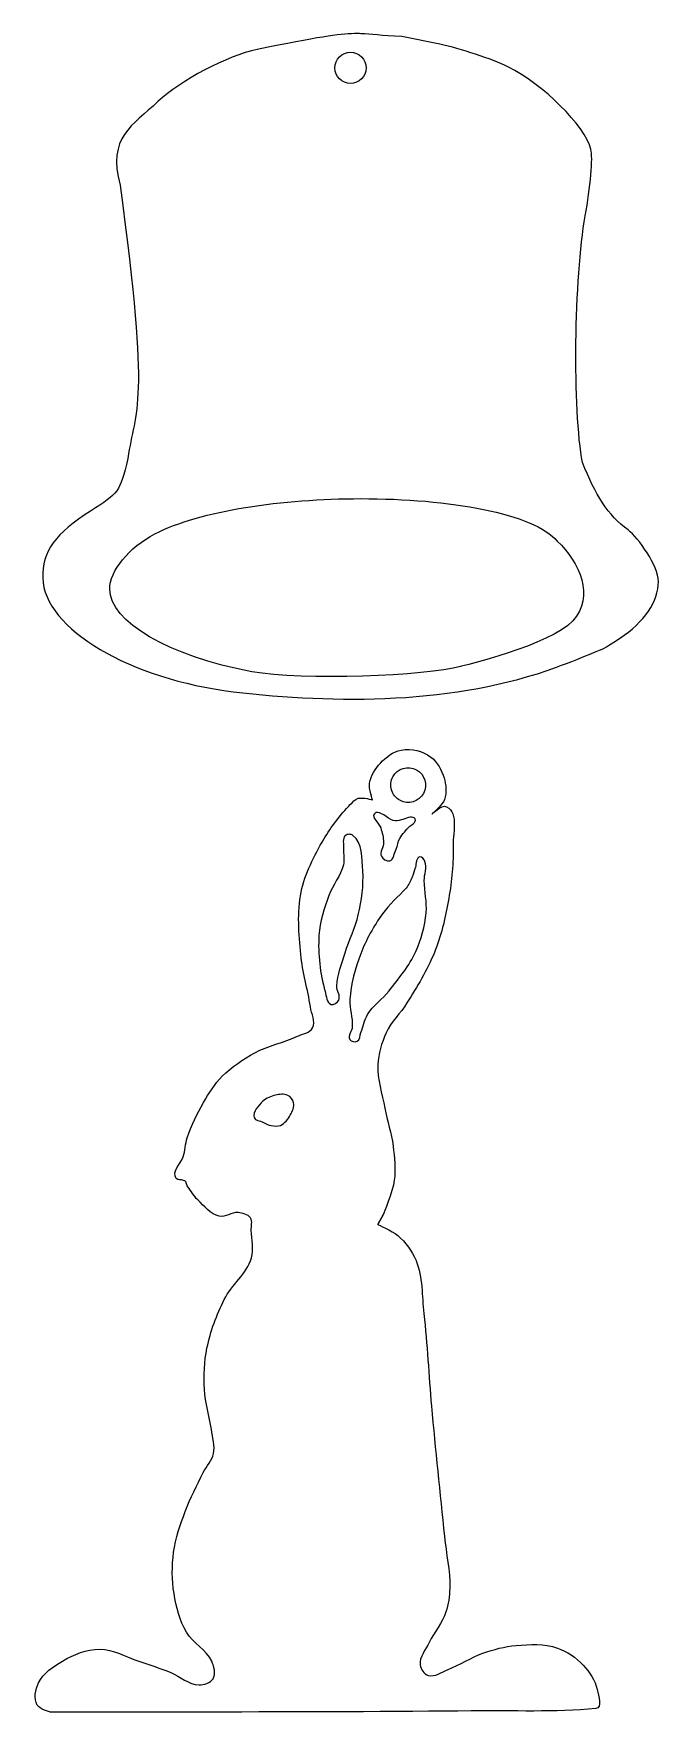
# Model space of a CAD drawing. Extents: x 50.9 to 85.4, y 23.6 to 116.5.
import ezdxf

# ---------------------------------------------------------------- set-up
doc = ezdxf.new("R2010")
doc.units = 0
doc.layers.get('0').update_dxf_attribs({"linetype": 'CONTINUOUS'})

msp = doc.modelspace()

# ---------------------------------------------------------------- linework, layer by layer
at = {"color": 1}
for points in [[(68.632917, 116.454149), (68.632917, 116.454149)], [(73.34195, 115.861592), (71.242369, 116.289336)], [(68.412431, 115.42062), (68.412431, 115.42062)], [(68.974671, 90.745468), (68.974671, 90.745468)]]:
    msp.add_lwpolyline(points, dxfattribs=at)
for points in [[(72.441582, 74.4534), (72.441582, 74.4534)], [(70.236746, 51.197171), (69.918817, 50.612376)], [(73.895506, 30.519649), (73.895529, 30.519649)]]:
    msp.add_lwpolyline(points, close=True, dxfattribs=at)
at = {"color": 7}
for points in [[(69.907427, 73.403979), (69.907427, 73.403979)], [(68.332248, 72.189831), (68.332274, 72.189831)], [(72.249848, 70.947396), (72.249848, 70.947396)], [(64.614744, 57.815463), (64.614744, 57.815452)]]:
    msp.add_lwpolyline(points, close=True, dxfattribs=at)
at = {"color": 1}
for points in [[(68.632917, 116.454149), (67.768947, 116.44365), (66.607357, 116.254894), (63.256914, 115.580473)], [(68.990656, 116.448086), (68.873881, 116.452941), (68.756344, 116.455644), (68.632917, 116.454149)], [(71.242369, 116.289336), (70.098821, 116.338754), (69.551172, 116.424783), (68.990656, 116.448086)], [(63.256914, 115.580473), (61.594325, 115.227219), (59.018252, 113.872727), (57.769015, 112.694861)], [(67.548675, 114.556867), (67.5487, 115.033896), (67.935402, 115.420597), (68.412431, 115.42062)], [(68.412431, 115.42062), (68.889459, 115.420597), (69.276161, 115.033896), (69.276186, 114.556867)], [(77.135965, 114.604823), (76.203714, 115.060922), (74.496651, 115.626388), (73.34195, 115.861592)], [(68.412431, 113.693112), (67.935401, 113.693135), (67.548698, 114.079838), (67.548675, 114.556867)], [(69.276186, 114.556867), (69.276163, 114.079838), (68.88946, 113.693135), (68.412431, 113.693112)], [(81.696168, 110.063359), (81.37617, 111.338346), (79.022849, 113.681654), (77.135965, 114.604823)], [(57.769015, 112.694861), (56.348057, 111.35509), (54.97959, 110.741048), (55.68046, 108.070165)], [(81.380322, 106.377382), (81.668566, 107.947838), (81.810843, 109.606458), (81.696168, 110.063359)], [(55.68046, 108.070165), (57.378702, 95.669388), (56.517983, 95.764102), (56.107101, 92.970175)], [(81.228737, 92.738662), (80.681703, 95.582215), (80.764315, 103.02102), (81.380322, 106.377382)], [(56.107101, 92.970175), (55.671139, 91.083347), (55.608434, 91.0717), (54.054375, 90.049285)], [(83.757714, 89.016857), (82.613077, 89.831748), (81.95798, 90.950452), (81.228737, 92.738662)], [(54.054375, 90.049285), (52.121308, 88.854585), (51.368616, 87.807992), (51.406338, 86.36937)], [(57.598138, 88.793616), (60.138143, 90.107107), (64.648594, 90.742118), (68.974671, 90.745468)], [(68.974671, 90.745468), (73.877562, 90.749278), (78.543046, 89.941804), (79.833611, 88.390676)], [(55.107747, 85.744293), (55.107747, 86.751767), (56.174107, 88.057222), (57.598138, 88.793616)], [(79.833611, 88.390676), (81.070498, 87.244863), (81.920935, 85.335801), (80.690201, 83.989223)], [(85.419627, 86.153845), (85.418216, 87.048806), (84.307979, 88.563681), (83.757714, 89.016857)], [(51.406338, 86.36937), (51.480503, 83.540961), (56.281396, 80.749431), (61.937305, 80.07284)], [(62.96091, 81.178575), (58.377489, 82.033147), (55.107747, 83.934269), (55.107747, 85.744293)], [(83.28091, 83.022942), (84.655146, 83.907331), (85.421258, 85.093344), (85.419627, 86.153845)], [(80.690201, 83.989223), (79.459469, 82.642639), (74.48627, 81.463555), (74.48627, 81.463555)], [(81.727034, 82.186749), (82.536016, 82.515484), (82.270891, 82.372945), (83.28091, 83.022942)], [(79.794475, 81.431034), (80.482485, 81.684594), (81.43531, 82.068204), (81.727034, 82.186749)], [(61.937305, 80.07284), (67.593213, 79.396249), (74.201689, 79.369864), (79.794475, 81.431034)], [(74.48627, 81.463555), (72.636188, 80.956726), (65.751975, 80.658194), (62.96091, 81.178575)], [(69.465881, 75.018866), (69.532898, 75.432573), (69.779464, 75.818018), (70.066411, 76.123478)], [(70.066411, 76.123478), (70.376271, 76.453331), (70.769539, 76.773605), (71.216413, 76.845188)], [(71.216413, 76.845188), (71.79503, 76.937873), (72.384102, 76.810263), (72.853923, 76.460037)], [(72.853923, 76.460037), (73.199679, 76.202297), (73.461719, 75.722728), (73.579572, 75.307896)], [(70.674858, 74.640054), (70.602567, 74.884589), (70.630379, 75.147826), (70.752174, 75.371856)], [(70.752174, 75.371856), (71.005799, 75.838372), (71.589589, 76.010956), (72.056106, 75.757332)], [(72.056106, 75.757332), (72.522622, 75.503707), (72.695206, 74.919917), (72.441582, 74.4534)], [(73.579572, 75.307896), (73.688205, 74.92551), (73.738875, 74.489846), (73.604831, 74.115611)], [(68.841372, 74.179834), (69.096898, 74.251998), (69.632446, 74.086489), (69.632446, 74.086489)], [(69.632446, 74.086489), (69.632446, 74.086489), (69.415398, 74.707217), (69.465881, 75.018866)], [(71.13765, 74.067921), (70.91362, 74.189716), (70.747149, 74.395518), (70.674858, 74.640054)], [(72.441582, 74.4534), (72.187958, 73.986882), (71.604168, 73.814298), (71.13765, 74.067921)], [(66.94387, 71.928324), (67.346895, 72.617612), (67.838811, 73.262151), (68.399166, 73.83097)], [(68.399166, 73.83097), (68.530927, 73.964721), (68.660687, 74.128805), (68.841372, 74.179834)], [(73.604831, 74.115611), (73.48581, 73.783306), (72.915345, 73.311907), (72.915345, 73.311907)], [(72.915345, 73.311907), (72.915345, 73.311907), (73.456295, 73.852933), (73.723441, 73.714401)], [(73.723441, 73.714401), (74.410649, 73.358028), (74.050844, 72.192535), (74.074875, 71.418789)], [(65.684792, 68.993001), (65.901875, 70.03529), (66.406497, 71.009236), (66.94387, 71.928324)], [(74.074875, 71.418789), (74.10573, 70.425477), (73.983054, 69.427587), (73.807478, 68.449427)], [(65.665968, 65.551778), (65.565596, 66.694471), (65.450915, 67.870008), (65.684792, 68.993001)], [(73.807478, 68.449427), (73.637388, 67.501843), (73.408509, 66.555818), (73.049909, 65.662364)], [(66.195315, 62.654352), (66.054286, 63.625964), (65.751879, 64.573751), (65.665968, 65.551778)], [(73.049909, 65.662364), (72.655049, 64.678571), (72.08798, 63.770259), (71.530924, 62.868344)], [(66.320884, 61.491721), (66.500389, 61.837725), (66.251308, 62.268597), (66.195315, 62.654352)], [(71.530924, 62.868344), (71.17899, 62.29854), (70.661886, 61.828468), (70.382212, 61.219932)], [(65.477463, 61.024248), (65.768511, 61.160677), (66.172865, 61.206394), (66.320884, 61.491721)], [(63.12951, 60.111996), (63.867436, 60.512587), (64.717199, 60.667866), (65.477463, 61.024248)], [(70.382212, 61.219932), (70.127526, 60.665775), (69.953302, 60.057716), (69.924267, 59.448525)], [(61.331021, 58.816838), (61.852937, 59.339694), (62.480244, 59.759534), (63.12951, 60.111996)], [(69.924267, 59.448525), (69.885769, 58.640766), (70.155754, 57.847332), (70.305354, 57.052614)], [(60.288283, 57.363357), (60.587503, 57.879124), (60.90977, 58.394829), (61.331021, 58.816838)], [(59.393805, 55.408367), (59.622213, 56.087628), (59.928658, 56.743493), (60.288283, 57.363357)], [(70.305354, 57.052614), (70.437928, 56.348351), (70.673366, 55.662971), (70.762766, 54.951935)], [(59.15916, 54.357386), (59.285211, 54.693479), (59.279398, 55.068137), (59.393805, 55.408367)], [(70.762766, 54.951935), (70.841356, 54.326877), (70.915798, 53.687359), (70.830316, 53.063205)], [(58.78747, 53.170455), (58.527899, 53.53037), (59.003331, 53.941893), (59.15916, 54.357386)], [(59.189002, 53.057388), (59.041809, 53.114423), (58.879805, 53.042431), (58.78747, 53.170455)], [(59.432986, 52.693243), (59.285965, 52.886475), (59.415403, 52.969657), (59.189002, 53.057388)], [(70.830316, 53.063205), (70.741746, 52.416521), (70.236746, 51.197171), (70.236746, 51.197171)], [(59.97111, 51.979776), (59.760541, 52.190478), (59.61336, 52.456176), (59.432986, 52.693243)], [(61.164679, 51.078342), (60.67918, 51.191784), (60.323541, 51.627117), (59.97111, 51.979776)], [(62.197355, 51.274557), (61.84891, 51.31137), (61.505874, 50.99862), (61.164679, 51.078342)], [(62.882455, 50.986284), (62.739191, 51.188422), (62.443744, 51.248524), (62.197355, 51.274557)], [(62.924741, 50.289838), (62.916613, 50.522274), (63.01694, 50.796531), (62.882455, 50.986284)], [(62.938654, 48.766992), (63.081312, 49.254173), (62.942436, 49.78251), (62.924741, 50.289838)], [(69.918817, 50.612376), (69.918817, 50.612376), (70.708396, 50.288249), (71.023429, 50.011846)], [(71.023429, 50.011846), (71.454459, 49.633674), (71.818297, 49.151255), (72.034699, 48.620243)], [(61.436685, 46.468812), (61.843056, 47.288791), (62.681474, 47.888723), (62.938654, 48.766992)], [(72.034699, 48.620243), (72.406854, 47.707045), (72.351773, 46.672906), (72.463745, 45.693163)], [(60.48419, 43.787726), (60.674769, 44.716799), (61.015544, 45.619027), (61.436685, 46.468812)], [(72.463745, 45.693163), (72.657846, 43.99479), (72.729875, 42.284588), (72.884013, 40.582125)], [(60.339786, 41.509134), (60.298561, 42.269071), (60.331263, 43.042197), (60.48419, 43.787726)], [(60.726549, 39.278501), (60.628076, 40.026686), (60.380663, 40.755604), (60.339786, 41.509134)], [(72.884013, 40.582125), (73.10166, 38.178232), (73.352002, 35.777396), (73.596418, 33.376077)], [(60.846439, 37.950589), (60.93646, 38.385815), (60.784542, 38.837862), (60.726549, 39.278501)], [(60.281236, 36.910953), (60.458745, 37.263203), (60.766545, 37.564317), (60.846439, 37.950589)], [(59.280781, 34.761029), (59.556055, 35.501984), (59.925551, 36.205067), (60.281236, 36.910953)], [(58.64054, 32.499458), (58.744722, 33.275984), (59.007928, 34.026594), (59.280781, 34.761029)], [(58.661424, 30.215194), (58.540173, 30.966932), (58.539295, 31.744768), (58.64054, 32.499458)], [(73.596418, 33.376077), (73.693359, 32.423653), (73.921516, 31.476645), (73.895506, 30.519649)], [(59.349092, 28.073517), (58.980177, 28.726271), (58.780815, 29.47497), (58.661424, 30.215194)], [(73.895529, 30.519649), (73.883449, 30.075375), (73.828168, 29.623786), (73.684861, 29.203086)], [(73.684861, 29.203086), (73.478181, 28.596344), (73.040948, 28.092883), (72.766405, 27.513678)], [(60.750227, 26.469961), (60.478097, 27.125541), (59.69834, 27.45556), (59.349092, 28.073517)], [(52.510216, 26.488046), (53.128881, 26.846358), (53.836666, 27.142036), (54.551591, 27.146061)], [(54.551591, 27.146061), (55.305816, 27.150294), (55.996896, 26.713378), (56.71286, 26.476167)], [(72.766405, 27.513678), (72.575174, 27.110219), (72.201007, 26.715937), (72.260505, 26.273435)], [(73.807328, 26.021769), (74.466752, 26.271401), (75.058324, 26.684484), (75.724422, 26.91572)], [(75.724422, 26.91572), (76.318189, 27.121846), (76.933222, 27.296214), (77.559518, 27.349151)], [(77.559518, 27.349151), (78.317869, 27.413252), (79.116654, 27.447031), (79.83811, 27.204746)], [(79.83811, 27.204746), (80.377657, 27.023551), (80.871819, 26.676737), (81.261938, 26.26231)], [(51.177918, 25.276169), (51.437427, 25.81752), (51.990718, 26.187169), (52.510216, 26.488046)], [(56.71286, 26.476167), (57.305352, 26.279864), (57.897866, 26.081711), (58.478595, 25.852944)], [(60.816487, 25.507933), (60.983168, 25.782775), (60.873459, 26.173086), (60.750227, 26.469961)], [(72.260505, 26.273435), (72.292859, 26.032796), (72.473095, 25.770676), (72.704, 25.6956)], [(72.704, 25.6956), (73.068713, 25.57701), (73.448658, 25.885992), (73.807328, 26.021769)], [(81.261938, 26.26231), (81.618396, 25.883639), (81.924708, 25.418141), (82.042948, 24.911708)], [(51.102881, 24.054235), (50.905179, 24.411226), (51.001515, 24.908188), (51.177918, 25.276169)], [(58.478595, 25.852944), (59.008145, 25.644337), (59.474563, 25.170254), (60.04372, 25.170418)], [(60.04372, 25.170418), (60.324808, 25.170497), (60.670736, 25.267587), (60.816487, 25.507933)], [(82.042948, 24.911708), (82.123201, 24.567975), (82.325123, 23.886894), (81.973584, 23.855051)], [(51.817628, 23.665657), (51.817628, 23.665657), (51.234258, 23.817001), (51.102881, 24.054235)], [(75.085465, 23.727444), (67.329925, 23.645314), (51.817628, 23.665657), (51.817628, 23.665657)], [(81.973584, 23.855051), (79.692401, 23.648419), (77.381769, 23.751763), (75.085465, 23.727444)]]:
    msp.add_open_spline(points, degree=3, dxfattribs=at)
at = {"color": 7}
for points in [[(69.734125, 73.326842), (69.541398, 73.11565), (69.994856, 72.815151), (70.081244, 72.542606)], [(69.907427, 73.403979), (69.843616, 73.40539), (69.78556, 73.383208), (69.734125, 73.326842)], [(70.89068, 72.936526), (70.5603, 72.950045), (70.183954, 73.397714), (69.907427, 73.403979)], [(70.081244, 72.542606), (70.163526, 72.283035), (70.23549, 72.014159), (70.241177, 71.741916)], [(71.716567, 73.14171), (71.438152, 73.08679), (71.174221, 72.924913), (70.89068, 72.936526)], [(71.131348, 71.964073), (71.276546, 72.205223), (71.48769, 72.418787), (71.675425, 72.628489)], [(71.675425, 72.628489), (71.675425, 72.628489), (72.107275, 72.875529), (71.987577, 73.04709)], [(71.987577, 73.04709), (71.937705, 73.118576), (71.80208, 73.158587), (71.716567, 73.14171)], [(68.124516, 72.11835), (67.943679, 71.956323), (68.046205, 71.638561), (68.029379, 71.396341)], [(68.332274, 72.189831), (68.254064, 72.188702), (68.176851, 72.16525), (68.124516, 72.11835)], [(68.546178, 72.127604), (68.489819, 72.169584), (68.410458, 72.190833), (68.332248, 72.189831)], [(69.087173, 70.166763), (69.030367, 70.842446), (69.089995, 71.72257), (68.546178, 72.127604)], [(70.241177, 71.741916), (70.246596, 71.482822), (70.006551, 71.205954), (70.121357, 70.973623)], [(70.930276, 71.367026), (71.032353, 71.547056), (71.024581, 71.786756), (71.131348, 71.964073)], [(68.029379, 71.396341), (68.008833, 71.100704), (68.088363, 70.796063), (68.022154, 70.5072)], [(70.121357, 70.973623), (70.198581, 70.817342), (70.413414, 70.674275), (70.580583, 70.723698)], [(70.580583, 70.723698), (70.814624, 70.792885), (70.809911, 71.154719), (70.930276, 71.367026)], [(72.249848, 70.947396), (72.043705, 70.90778), (72.049567, 70.573832), (71.995806, 70.37092)], [(72.521372, 70.680501), (72.474291, 70.798357), (72.374478, 70.971356), (72.249848, 70.947396)], [(72.485374, 69.628856), (72.481282, 69.97965), (72.651533, 70.354723), (72.521372, 70.680501)], [(68.022154, 70.5072), (67.881782, 69.894543), (67.425652, 69.39558), (67.214778, 68.803478)], [(68.839814, 67.741035), (69.014902, 68.534565), (69.155245, 69.357006), (69.087173, 70.166763)], [(71.813245, 69.815527), (71.724723, 69.618911), (71.634102, 69.377286), (71.488241, 69.21848)], [(71.995806, 70.37092), (71.937767, 70.151856), (71.906285, 70.022167), (71.813245, 69.815527)], [(72.588224, 67.846456), (72.647977, 68.438449), (72.4923, 69.033895), (72.485374, 69.628856)], [(67.214778, 68.803478), (66.960857, 68.090497), (66.721572, 67.354058), (66.671215, 66.598882)], [(71.488241, 69.21848), (71.050658, 68.742069), (70.551957, 68.315171), (70.175868, 67.788861)], [(70.175868, 67.788861), (69.689382, 67.108064), (69.275867, 66.36516), (68.976629, 65.583748)], [(72.023063, 65.713336), (72.328524, 66.382598), (72.514341, 67.114499), (72.588224, 67.846456)], [(68.112663, 65.636716), (68.324583, 66.348077), (68.679887, 67.016215), (68.839814, 67.741035)], [(66.671215, 66.598882), (66.602046, 65.561515), (66.73329, 64.500737), (67.009591, 63.498453)], [(67.651892, 63.803919), (67.683606, 64.4331), (67.932797, 65.032961), (68.112663, 65.636716)], [(68.976629, 65.583748), (68.666614, 64.77418), (68.437071, 63.91829), (68.374957, 63.053626)], [(70.544586, 63.540623), (71.086286, 64.229005), (71.659349, 64.916454), (72.023063, 65.713336)], [(67.009591, 63.498453), (67.07908, 63.246378), (67.087414, 62.865852), (67.336142, 62.785188)], [(67.765541, 63.027399), (67.880571, 63.262222), (67.638727, 63.542768), (67.651892, 63.803919)], [(69.352549, 62.224138), (69.658114, 62.731094), (70.178535, 63.07545), (70.544586, 63.540623)], [(67.336142, 62.785188), (67.492578, 62.734452), (67.693193, 62.879712), (67.765541, 63.027399)], [(68.374957, 63.053626), (68.338926, 62.552095), (68.538214, 62.053052), (68.510717, 61.550982)], [(68.991031, 61.2306), (69.119725, 61.558816), (69.170564, 61.922194), (69.352549, 62.224138)], [(68.510717, 61.550982), (68.497763, 61.314231), (68.244031, 61.055163), (68.369815, 60.854169)], [(68.369815, 60.854169), (68.446071, 60.732303), (68.658565, 60.682389), (68.787385, 60.746177)], [(68.787385, 60.746177), (68.944386, 60.823915), (68.92708, 61.067496), (68.991031, 61.2306)], [(64.27328, 57.764542), (64.019145, 57.709153), (63.754861, 57.612966), (63.567211, 57.432852)], [(64.614744, 57.815452), (64.49962, 57.810767), (64.382382, 57.78833), (64.27328, 57.764542)], [(64.943352, 57.757867), (64.842997, 57.80683), (64.729865, 57.820148), (64.614744, 57.815463)], [(65.268359, 57.349551), (65.232664, 57.519847), (65.099732, 57.681574), (64.943352, 57.757867)], [(63.567211, 57.432852), (63.322621, 57.198079), (62.998635, 56.854575), (63.097701, 56.530336)], [(64.547377, 56.100432), (64.786225, 56.207214), (64.960195, 56.440826), (65.087856, 56.669195)], [(65.087856, 56.669195), (65.202367, 56.874057), (65.316509, 57.119856), (65.268359, 57.349551)], [(63.097701, 56.530336), (63.149926, 56.359402), (63.407248, 56.350806), (63.568755, 56.274239)], [(63.568755, 56.274239), (63.720051, 56.202524), (63.86887, 56.114741), (64.03364, 56.084995)], [(64.03364, 56.084995), (64.20216, 56.05456), (64.391043, 56.030532), (64.547377, 56.100432)]]:
    msp.add_open_spline(points, degree=3, dxfattribs=at)

doc.saveas('drawing.dxf')
